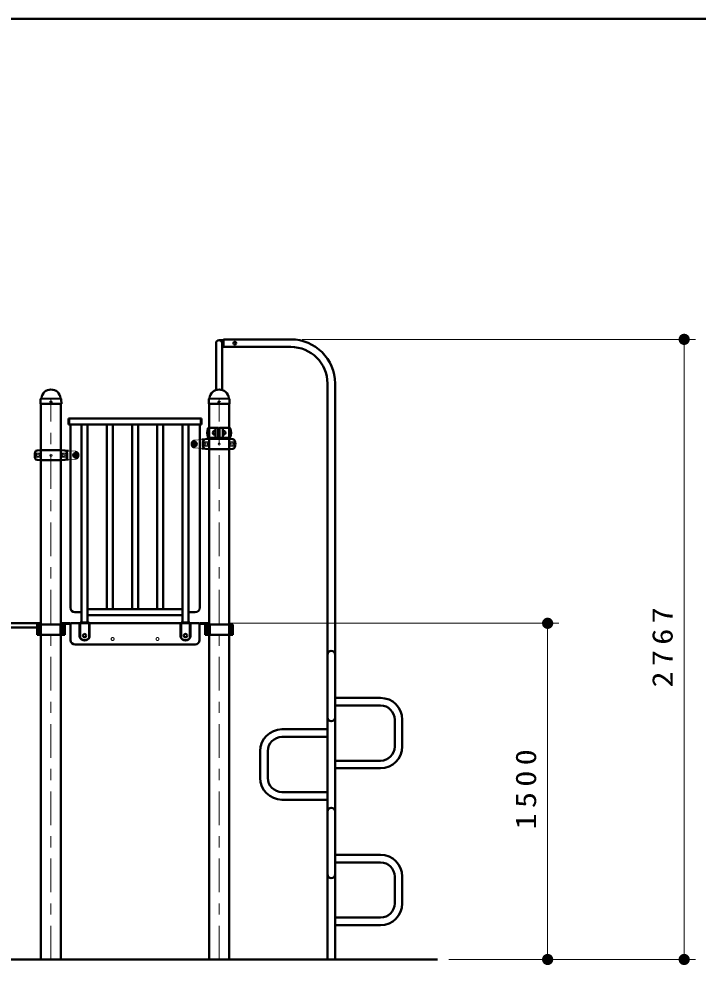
# Model space of a CAD drawing. Units: millimetres on the paper, scale 1:50. Extents: x -385 to 0, y -594 to 267.
# Drawn here: x -248.3 to -187.7, y -114.4 to -30 of the extents above; entities that cross this region are included whole.
import ezdxf

# ---------------------------------------------------------------- set-up
doc = ezdxf.new("R2010")
doc.units = ezdxf.units.MM
doc.linetypes.add('USER1', pattern=[4.5, 2.5, -2])
doc.linetypes.add('USER2', pattern=[6, 3, -1, 1, -1])
doc.layers.add('LY_1', color=7, linetype='Continuous', lineweight=50)
doc.layers.add('LY_2', color=7, linetype='Continuous', lineweight=13)
doc.styles.add('ＭＳ ゴシック', font='')
doc.styles.get('ＭＳ ゴシック').set_extended_font_data('MS Gothic')

# ---------------------------------------------------------------- blocks, each defined once
blk = doc.blocks.new('filled_dot')
at = {"color": 0, "linetype": 'Continuous', "lineweight": -2, "const_width": 1.25}
blk.add_lwpolyline([(-0.625, 0, 1), (0.625, 0, 1)], format="xyb", close=True, dxfattribs=at)

msp = doc.modelspace()

# ---------------------------------------------------------------- linework, layer by layer
at = {"layer": 'LY_1', "color": 140}
for p, q in [((-230.734, -58.936), (-230.734, -63.116)), ((-230.462, -58.664), (-230.062, -58.664)), ((-230.19, -58.936), (-230.19, -63.116)), ((-230.062, -58.596), (-230.062, -59.276)), ((-230.062, -58.596), (-224.062, -58.596)), ((-230.19, -59.208), (-230.062, -59.208)), ((-230.062, -59.276), (-224.062, -59.276)), ((-220.802, -62.536), (-220.802, -113.936)), ((-220.122, -62.536), (-220.122, -113.936)), ((-246.391, -64.346), (-246.383, -63.949)), ((-246.358, -63.891), (-246.336, -63.869)), ((-244.566, -63.891), (-244.588, -63.869)), ((-244.533, -64.346), (-244.541, -63.949)), ((-231.391, -64.346), (-231.383, -63.949)), ((-231.358, -63.891), (-231.336, -63.869)), ((-229.566, -63.891), (-229.588, -63.869)), ((-229.533, -64.346), (-229.541, -63.949)), ((-246.381, -64.356), (-246.391, -64.346)), ((-246.381, -64.356), (-244.542, -64.356)), ((-246.353, -113.936), (-246.353, -64.356)), ((-244.571, -113.936), (-244.571, -64.356)), ((-244.533, -64.346), (-244.542, -64.356)), ((-231.381, -64.356), (-231.391, -64.346)), ((-231.381, -64.356), (-229.542, -64.356)), ((-231.353, -113.936), (-231.353, -64.356)), ((-229.571, -113.936), (-229.571, -64.356)), ((-229.533, -64.346), (-229.542, -64.356)), ((-243.894, -65.664), (-232.03, -65.664)), ((-243.894, -66.208), (-243.894, -65.664)), ((-243.834, -66.208), (-243.834, -65.664)), ((-232.09, -66.208), (-232.09, -65.664)), ((-232.03, -66.208), (-232.03, -65.664)), ((-243.894, -66.208), (-232.03, -66.208)), ((-243.734, -82.536), (-243.734, -66.208)), ((-242.734, -83.872), (-242.734, -66.208)), ((-242.19, -83.872), (-242.19, -66.208)), ((-240.484, -82.664), (-240.484, -66.208)), ((-239.94, -82.664), (-239.94, -66.208)), ((-238.234, -82.664), (-238.234, -66.208)), ((-237.69, -82.664), (-237.69, -66.208)), ((-235.984, -82.664), (-235.984, -66.208)), ((-235.44, -82.664), (-235.44, -66.208)), ((-233.734, -83.872), (-233.734, -66.208)), ((-233.19, -83.872), (-233.19, -66.208)), ((-232.19, -82.536), (-232.19, -66.208)), ((-231.384, -66.486), (-230.532, -66.486)), ((-230.787, -66.936), (-230.787, -66.506)), ((-230.492, -66.526), (-230.492, -67.346)), ((-230.432, -66.526), (-230.432, -67.346)), ((-229.54, -66.486), (-230.392, -66.486)), ((-230.137, -66.936), (-230.137, -66.506)), ((-231.382, -67.486), (-232.012, -67.541)), ((-231.384, -67.386), (-230.532, -67.386)), ((-229.542, -67.486), (-231.382, -67.486)), ((-230.787, -66.75), (-230.827, -66.749)), ((-230.787, -67.122), (-230.827, -67.123)), ((-230.787, -66.936), (-230.787, -67.366)), ((-229.542, -67.386), (-230.392, -67.386)), ((-230.137, -66.75), (-230.097, -66.749)), ((-230.137, -66.936), (-230.137, -67.366)), ((-230.137, -67.122), (-230.097, -67.123)), ((-229.542, -67.486), (-229.226, -67.514)), ((-232.742, -67.89), (-232.662, -67.844)), ((-232.742, -67.89), (-232.742, -67.982)), ((-232.742, -67.982), (-232.662, -68.028)), ((-232.712, -67.786), (-232.612, -67.786)), ((-232.712, -68.086), (-232.612, -68.086)), ((-232.662, -67.844), (-232.582, -67.89)), ((-232.662, -68.028), (-232.582, -67.982)), ((-232.582, -67.89), (-232.582, -67.982)), ((-231.382, -68.386), (-232.012, -68.331)), ((-229.542, -68.386), (-231.382, -68.386)), ((-229.542, -68.386), (-229.226, -68.358)), ((-246.382, -68.486), (-246.698, -68.514)), ((-246.382, -68.486), (-244.541, -68.486)), ((-244.542, -68.486), (-243.912, -68.541)), ((-243.342, -68.89), (-243.262, -68.844)), ((-243.342, -68.89), (-243.342, -68.982)), ((-243.342, -68.982), (-243.262, -69.028)), ((-243.312, -68.786), (-243.212, -68.786)), ((-243.312, -69.086), (-243.212, -69.086)), ((-243.262, -68.844), (-243.182, -68.89)), ((-243.262, -69.028), (-243.182, -68.982)), ((-243.182, -68.89), (-243.182, -68.982)), ((-246.382, -69.386), (-246.698, -69.358)), ((-246.382, -69.386), (-244.541, -69.386)), ((-244.542, -69.386), (-243.912, -69.331)), ((-242.19, -82.664), (-233.734, -82.664)), ((-243.334, -82.936), (-242.734, -82.936)), ((-242.19, -83.208), (-233.734, -83.208)), ((-232.59, -82.936), (-233.19, -82.936)), ((-255.19, -83.936), (-246.353, -83.936)), ((-255.19, -84.316), (-246.353, -84.316)), ((-246.698, -84.056), (-246.698, -84.956)), ((-244.226, -84.056), (-246.698, -84.056)), ((-246.532, -84.056), (-246.532, -84.956)), ((-244.627, -84.056), (-244.627, -84.956)), ((-244.571, -83.936), (-243.712, -83.936)), ((-244.571, -83.982), (-243.712, -83.982)), ((-244.44, -84.056), (-244.44, -84.956)), ((-244.381, -84.056), (-244.381, -84.956)), ((-244.226, -84.056), (-244.226, -84.956)), ((-243.712, -83.996), (-243.712, -85.436)), ((-243.652, -83.936), (-232.272, -83.936)), ((-242.912, -83.936), (-242.912, -85.174)), ((-242.862, -85.236), (-242.862, -83.872)), ((-242.862, -83.872), (-242.062, -83.872)), ((-242.062, -85.236), (-242.062, -83.872)), ((-242.012, -83.936), (-242.012, -85.174)), ((-233.912, -83.936), (-233.912, -85.174)), ((-233.862, -85.236), (-233.862, -83.872)), ((-233.862, -83.872), (-233.062, -83.872)), ((-233.062, -85.236), (-233.062, -83.872)), ((-233.012, -83.936), (-233.012, -85.174)), ((-231.353, -83.936), (-232.212, -83.936)), ((-231.353, -83.982), (-232.212, -83.982)), ((-232.212, -83.996), (-232.212, -85.436)), ((-231.698, -84.056), (-231.698, -84.956)), ((-231.698, -84.056), (-229.226, -84.056)), ((-231.543, -84.056), (-231.543, -84.956)), ((-231.484, -84.056), (-231.484, -84.956)), ((-231.296, -84.056), (-231.296, -84.956)), ((-229.392, -84.056), (-229.392, -84.956)), ((-229.226, -84.056), (-229.226, -84.956)), ((-244.226, -84.956), (-246.698, -84.956)), ((-231.698, -84.956), (-229.226, -84.956)), ((-243.312, -85.836), (-232.612, -85.836)), ((-216.062, -90.596), (-220.122, -90.596)), ((-216.062, -91.276), (-220.122, -91.276)), ((-214.802, -94.936), (-214.802, -92.536)), ((-214.122, -94.936), (-214.122, -92.536)), ((-224.862, -93.396), (-220.802, -93.396)), ((-224.862, -94.076), (-220.802, -94.076)), ((-226.802, -97.736), (-226.802, -95.336)), ((-226.122, -97.736), (-226.122, -95.336)), ((-220.122, -96.196), (-216.062, -96.196)), ((-220.122, -96.876), (-216.062, -96.876)), ((-220.802, -98.996), (-224.862, -98.996)), ((-220.802, -99.676), (-224.862, -99.676)), ((-216.062, -104.596), (-220.122, -104.596)), ((-216.062, -105.276), (-220.122, -105.276)), ((-214.802, -108.936), (-214.802, -106.536)), ((-214.122, -108.936), (-214.122, -106.536)), ((-220.122, -110.196), (-216.062, -110.196)), ((-220.122, -110.876), (-216.062, -110.876))]:
    msp.add_line(p, q, dxfattribs=at)
at = {"layer": 'LY_1', "lineweight": 13}
for p, q in [((-223.062, -58.596), (-187.977, -58.596)), ((-188.977, -58.596), (-188.977, -113.936)), ((-246.355, -63.926), (-244.568, -63.926)), ((-246.319, -63.856), (-244.608, -63.856)), ((-231.355, -63.926), (-229.568, -63.926)), ((-231.319, -63.856), (-229.608, -63.856)), ((-230.622, -66.526), (-230.622, -67.346)), ((-231.427, -67.751), (-231.797, -67.751)), ((-231.797, -68.121), (-231.797, -67.751)), ((-231.427, -68.121), (-231.797, -68.121)), ((-229.497, -67.751), (-229.127, -67.751)), ((-229.497, -68.121), (-229.127, -68.121)), ((-229.127, -68.121), (-229.127, -67.751)), ((-246.427, -68.751), (-246.797, -68.751)), ((-246.797, -69.121), (-246.797, -68.751)), ((-246.427, -69.121), (-246.797, -69.121)), ((-244.497, -68.751), (-244.127, -68.751)), ((-244.497, -69.121), (-244.127, -69.121)), ((-244.127, -69.121), (-244.127, -68.751)), ((-229.462, -83.936), (-200.157, -83.936)), ((-201.157, -83.936), (-201.157, -113.936)), ((-209.973, -113.936), (-187.977, -113.936))]:
    msp.add_line(p, q, dxfattribs=at)
at = {"layer": 'LY_1', "linetype": 'USER1', "lineweight": 13}
for p, q in [((-246.352, -63.936), (-244.572, -63.936)), ((-231.352, -63.936), (-229.572, -63.936)), ((-232.012, -67.541), (-232.643, -67.587)), ((-231.362, -67.506), (-231.362, -68.366)), ((-229.562, -67.506), (-229.562, -68.366)), ((-232.012, -68.331), (-232.643, -68.284)), ((-246.362, -68.506), (-246.362, -69.366)), ((-244.562, -68.506), (-244.562, -69.366)), ((-243.912, -68.541), (-243.281, -68.587)), ((-243.912, -69.331), (-243.281, -69.284)), ((-243.712, -83.936), (-232.212, -83.936)), ((-242.862, -83.936), (-242.062, -83.936)), ((-233.862, -83.936), (-233.062, -83.936))]:
    msp.add_line(p, q, dxfattribs=at)
at = {"layer": 'LY_1', "linetype": 'USER2', "lineweight": 13}
for p, q in [((-245.462, -113.936), (-245.462, -63.936)), ((-230.462, -113.936), (-230.462, -63.936))]:
    msp.add_line(p, q, dxfattribs=at)
at = {"layer": 'LY_1'}
msp.add_line((-210.973, -113.936), (-332.796, -113.936), dxfattribs=at)
at = {"layer": 'LY_1', "color": 140}
for centre, radius in [((-229.062, -58.936), 0.12), ((-245.462, -64.196), 0.06), ((-230.462, -64.196), 0.06), ((-232.662, -67.936), 0.21), ((-243.262, -68.936), 0.21), ((-242.462, -85.036), 0.15), ((-242.462, -85.036), 0.15), ((-233.462, -85.036), 0.15), ((-233.462, -85.036), 0.15)]:
    msp.add_circle(centre, radius, dxfattribs=at)
at = {"layer": 'LY_1', "linetype": 'USER1', "lineweight": 13}
for centre, radius in [((-232.662, -67.936), 0.15), ((-232.662, -67.936), 0.125), ((-243.262, -68.936), 0.15), ((-243.262, -68.936), 0.125), ((-239.962, -85.336), 0.13), ((-235.962, -85.336), 0.13)]:
    msp.add_circle(centre, radius, dxfattribs=at)
at = {"layer": 'LY_1', "lineweight": 13}
for centre, radius in [((-232.662, -67.936), 0.11), ((-231.612, -67.936), 0.185), ((-231.612, -67.936), 0.1), ((-230.462, -67.936), 0.1), ((-229.312, -67.936), 0.185), ((-229.312, -67.936), 0.1), ((-246.612, -68.936), 0.185), ((-246.612, -68.936), 0.1), ((-245.462, -68.936), 0.1), ((-244.312, -68.936), 0.185), ((-244.312, -68.936), 0.1), ((-243.262, -68.936), 0.11)]:
    msp.add_circle(centre, radius, dxfattribs=at)
at = {"layer": 'LY_1', "color": 140}
for centre, radius, start, end in [((-230.462, -58.936), 0.272, 0, 180), ((-224.062, -62.536), 3.94, 0, 90), ((-224.062, -62.536), 3.26, 0, 90), ((-245.462, -63.936), 0.864, 90, 173.3676), ((-245.462, -63.936), 0.864, 6.6324, 90), ((-230.462, -63.936), 0.864, 90, 173.3676), ((-230.462, -63.936), 0.864, 6.6324, 90), ((-246.299, -63.951), 0.084, 135, 178.99605), ((-246.376, -63.83), 0.056, 315, 353.3676), ((-244.548, -63.83), 0.056, 186.6324, 225), ((-244.625, -63.951), 0.084, 1.00395, 45), ((-231.299, -63.951), 0.084, 135, 178.99605), ((-231.376, -63.83), 0.056, 315, 353.3676), ((-229.548, -63.83), 0.056, 186.6324, 225), ((-229.625, -63.951), 0.084, 1.00395, 45), ((-230.41, -66.936), 1.122, 159.19706, 200.80294), ((-231.384, -66.566), 0.08, 90, 159.19706), ((-230.767, -66.506), 0.02, 90, 180), ((-230.532, -66.526), 0.04, 0, 90), ((-230.392, -66.526), 0.04, 90, 180), ((-230.157, -66.506), 0.02, 0, 90), ((-229.54, -66.566), 0.08, 20.80294, 90), ((-230.514, -66.936), 1.122, 339.19706, 20.80294), ((-231.68, -67.713), 0.2, 95, 163.80375), ((-231.384, -67.306), 0.08, 200.80294, 270), ((-230.833, -66.936), 0.187, 88, 272), ((-230.767, -67.366), 0.02, 180, 270), ((-230.532, -67.346), 0.04, 270, 0), ((-230.392, -67.346), 0.04, 180, 270), ((-230.157, -67.366), 0.02, 270, 0), ((-230.09, -66.936), 0.187, 268, 92), ((-229.54, -67.306), 0.08, 270, 339.19706), ((-229.244, -67.713), 0.2, 16.19625, 85), ((-232.712, -67.936), 0.15, 90, 270), ((-232.612, -67.936), 0.15, 270, 90), ((-230.912, -67.936), 1, 163.80375, 196.19625), ((-231.68, -68.159), 0.2, 196.19625, 265), ((-229.244, -68.159), 0.2, 275, 343.80375), ((-230.012, -67.936), 1, 343.80375, 16.19625), ((-245.912, -68.936), 1, 163.80375, 196.19625), ((-246.68, -68.713), 0.2, 95, 163.80375), ((-246.68, -69.159), 0.2, 196.19625, 265), ((-244.244, -68.713), 0.2, 16.19625, 85), ((-244.244, -69.159), 0.2, 275, 343.80375), ((-245.012, -68.936), 1, 343.80375, 16.19625), ((-243.312, -68.936), 0.15, 90, 270), ((-243.212, -68.936), 0.15, 270, 90), ((-243.334, -82.536), 0.4, 180, 270), ((-232.59, -82.536), 0.4, 270, 0), ((-243.652, -83.996), 0.06, 90, 180), ((-232.272, -83.996), 0.06, 0, 90), ((-242.462, -84.956), 0.5, 205.84193, 334.15807), ((-242.462, -84.936), 0.5, 216.8699, 323.1301), ((-233.462, -84.956), 0.5, 205.84193, 334.15807), ((-233.462, -84.936), 0.5, 216.8699, 323.1301), ((-243.312, -85.436), 0.4, 180, 270), ((-232.612, -85.436), 0.4, 270, 0), ((-220.462, -86.736), 0.34, 0, 180), ((-216.062, -92.536), 1.94, 0, 90), ((-216.062, -92.536), 1.26, 0, 90), ((-220.462, -92.336), 0.34, 180, 0), ((-224.862, -95.336), 1.94, 90, 180), ((-224.862, -95.336), 1.26, 90, 180), ((-216.062, -94.936), 1.94, 270, 0), ((-216.062, -94.936), 1.26, 270, 0), ((-224.862, -97.736), 1.94, 180, 270), ((-224.862, -97.736), 1.26, 180, 270), ((-220.462, -100.736), 0.34, 0, 180), ((-216.062, -106.536), 1.94, 0, 90), ((-216.062, -106.536), 1.26, 0, 90), ((-220.462, -106.336), 0.34, 180, 0), ((-216.062, -108.936), 1.94, 270, 0), ((-216.062, -108.936), 1.26, 270, 0)]:
    msp.add_arc(centre, radius, start, end, dxfattribs=at)
at = {"layer": 'LY_1', "lineweight": 13}
for centre, radius, start, end in [((-230.582, -66.526), 0.04, 90, 180), ((-230.582, -67.346), 0.04, 180, 270), ((-233.987, -67.936), 2.567, 355.87048, 4.12952), ((-226.937, -67.936), 2.567, 175.87048, 184.12952), ((-248.987, -68.936), 2.567, 355.87048, 4.12952), ((-241.937, -68.936), 2.567, 175.87048, 184.12952)]:
    msp.add_arc(centre, radius, start, end, dxfattribs=at)
at = {"layer": 'LY_1', "linetype": 'USER1', "lineweight": 13}
for centre, radius, start, end in [((-231.382, -67.506), 0.02, 0, 91.98888), ((-232.612, -67.936), 0.35, 95, 265), ((-231.382, -68.366), 0.02, 270, 0), ((-244.542, -68.506), 0.02, 88.01112, 180), ((-243.312, -68.936), 0.35, 275, 85), ((-244.542, -69.366), 0.02, 180, 270)]:
    msp.add_arc(centre, radius, start, end, dxfattribs=at)
at = {"layer": 'LY_2', "lineweight": 50}
msp.add_line((0, -30), (-385, -30), dxfattribs=at)

# ---------------------------------------------------------------- block references
at = {"layer": 'LY_1', "lineweight": 13, "xscale": 0.4, "yscale": 0.4}
for p, rotation in [((-188.977, -58.596), 270), ((-201.157, -83.936), 270), ((-201.157, -113.936), 90), ((-188.977, -113.936), 90)]:
    msp.add_blockref('filled_dot', p, dxfattribs=dict(at, rotation=rotation))

# ---------------------------------------------------------------- texts
at = {"layer": 'LY_1', "char_height": 1.833, "attachment_point": 8, "rotation": 90, "style": 'ＭＳ ゴシック'}
for s, insert in [('\\T1.33;\\W1.15;2767', (-189.977, -85.849)), ('\\T1.33;\\W1.15;1500', (-202.157, -98.515))]:
    msp.add_mtext(s, dxfattribs=dict(at, insert=insert))

doc.saveas('drawing.dxf')
